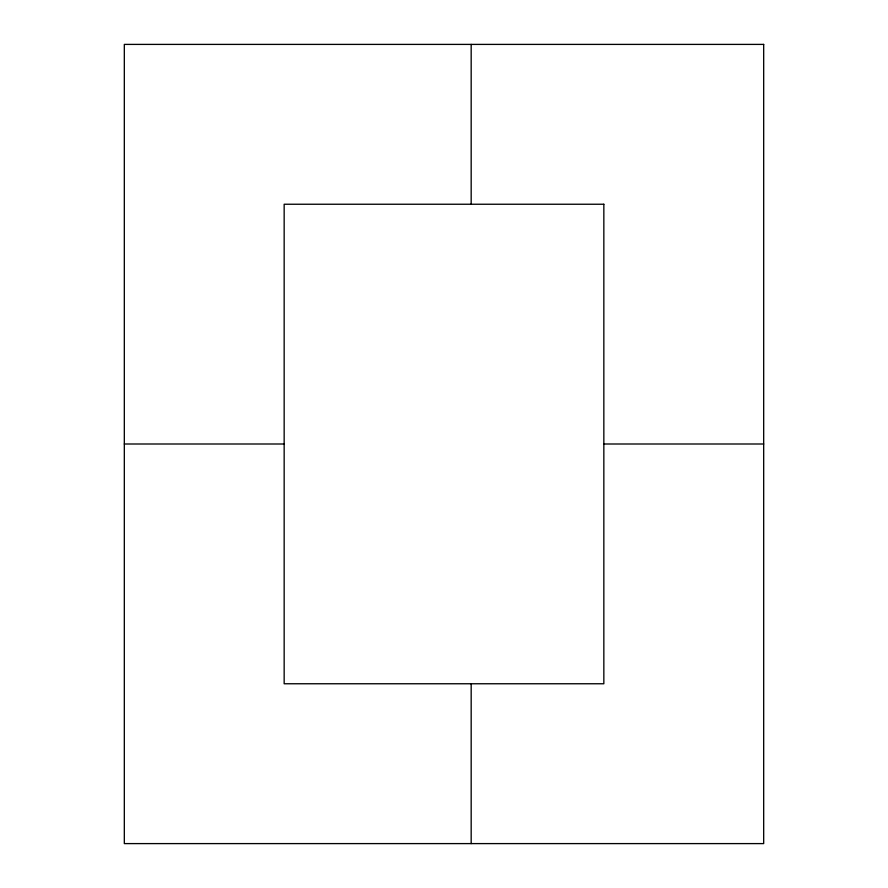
<?xml version="1.0" encoding="UTF-8"?>
<svg xmlns="http://www.w3.org/2000/svg" width="888" height="888" viewBox="0 0 888 888"><rect width="100%" height="100%" fill="white"/><g stroke="black" fill="none" stroke-linecap="round" stroke-linejoin="round"><path stroke-width="1.33" d="M124.32 444L284.16 444M603.84 444L763.68 444M471.173 44.4L471.173 204.24M471.173 683.76L471.173 843.6M763.68 44.4L124.32 44.4L124.32 843.6L763.68 843.6L763.68 44.4M603.84 204.24L284.16 204.24L284.16 683.76L603.84 683.76L603.84 204.24"/></g></svg>
